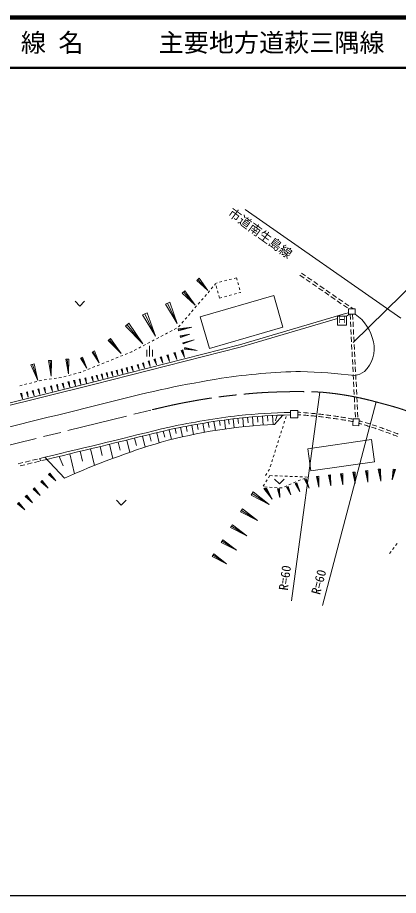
# Model space of a CAD drawing. Units: millimetres, scale not verified. Extents: x 40000 to 680000, y 20000 to 380000.
# Drawn here: x 187226 to 263100, y 205000 to 380000 of the extents above; entities that cross this region are included whole.
import ezdxf
from ezdxf.enums import TextEntityAlignment as Align

# ---------------------------------------------------------------- set-up
doc = ezdxf.new("R2010")
doc.units = ezdxf.units.MM
doc.header["$LTSCALE"] = 1000
doc.linetypes.add('CHAIN', pattern=[18.5, 12, -1.5, 3.5, -1.5])
for name, color, linetype, lineweight in [('M-BMK', 2, 'CHAIN', 13), ('M-TTL', 2, 'Continuous', 140), ('M-TTL-BAND', 7, 'Continuous', 25), ('M-TTL-LINE', 7, 'Continuous', 50), ('M-TTL-TXT', 7, 'Continuous', 13), ('M-WORK', 1, 'Continuous', 13)]:
    doc.layers.add(name, color=color, linetype=linetype, lineweight=lineweight)
doc.styles.add('ＭＳ ゴシック', font='')
doc.styles.get('ＭＳ ゴシック').set_extended_font_data('MS Gothic')

msp = doc.modelspace()

# ---------------------------------------------------------------- linework, layer by layer
at = {"layer": 'M-BMK'}
msp.add_line((179316, 293215), (214095, 301833), dxfattribs=at)
msp.add_arc((242742, 245529), 60000, 74.66173, 85.49116, dxfattribs=at)
for points, knots in [([(214095, 301833), (217882, 302730), (218940, 302968), (222077, 303535), (225653, 304180), (227676, 304452), (231291, 304826), (234570, 305165), (236417, 305291), (239713, 305383), (242713, 305467), (243734, 305448), (247397, 305348)], [0, 0, 0, 0, 1, 1, 1, 2, 2, 2, 3, 3, 3, 4, 4, 4, 4]), ([(258614, 303392), (262294, 302398), (263434, 302154), (266375, 300947), (268323, 300148), (269398, 299652), (271266, 298678), (273448, 297540), (274363, 296931), (276409, 295546)], [0, 0, 0, 0, 1, 1, 1, 2, 2, 2, 3, 3, 3, 3])]:
    msp.add_open_spline(points, degree=3, knots=knots, dxfattribs=at)
at = {"layer": 'M-TTL'}
msp.add_line((680000, 380000), (40000, 380000), dxfattribs=at)
at = {"layer": 'M-TTL-BAND'}
msp.add_line((40000, 205000), (579000, 205000), dxfattribs=at)
at = {"layer": 'M-TTL-LINE'}
msp.add_line((40000, 370000), (680000, 370000), dxfattribs=at)
at = {"layer": 'M-WORK'}
for p, q in [((254105, 315210), (283518, 344161)), ((232595, 341759), (263579, 320104)), ((243769, 329057), (244592, 328489)), ((222925, 327603), (223404, 328022)), ((222925, 327603), (225114, 325588)), ((223165, 327813), (225114, 325588)), ((223404, 328022), (225114, 325588)), ((227944, 327360), (227461, 327230)), ((228910, 327621), (228427, 327491)), ((229875, 327882), (229392, 327752)), ((230840, 328143), (230358, 328012)), ((230840, 328143), (230971, 327660)), ((243485, 328646), (244307, 328077)), ((244719, 327793), (245542, 327225)), ((245003, 328204), (245826, 327636)), ((246237, 327352), (247060, 326783)), ((220006, 325045), (220571, 325539)), ((220571, 325539), (222590, 322666)), ((225167, 325158), (225493, 325537)), ((225819, 325916), (226145, 326295)), ((226471, 326674), (226689, 326929)), ((226979, 327100), (226666, 327015)), ((226674, 326987), (226666, 327015)), ((226935, 326021), (226804, 326504)), ((227195, 325056), (227065, 325539)), ((231101, 327177), (231232, 326695)), ((231362, 326212), (231492, 325729)), ((245953, 326940), (246776, 326372)), ((247187, 326088), (248010, 325519)), ((247471, 326499), (248294, 325931)), ((248705, 325647), (249528, 325078)), ((220006, 325045), (222590, 322666)), ((220289, 325292), (222590, 322666)), ((223617, 320342), (238266, 324577)), ((223864, 323641), (224190, 324020)), ((224516, 324399), (224842, 324778)), ((227456, 324090), (227326, 324573)), ((227456, 324090), (227939, 324221)), ((228421, 324351), (228904, 324482)), ((229387, 324612), (229870, 324742)), ((230352, 324873), (230835, 325003)), ((231318, 325133), (231630, 325218)), ((231623, 325247), (231630, 325218)), ((238266, 324577), (240092, 318261)), ((248421, 325235), (249244, 324667)), ((249655, 324383), (250478, 323814)), ((249939, 324794), (250762, 324226)), ((251174, 323941), (251996, 323373)), ((198669, 323443), (199629, 322483)), ((199629, 322483), (200589, 323443)), ((216685, 322881), (217536, 323282)), ((216685, 322881), (219039, 318995)), ((217111, 323082), (219039, 318995)), ((217536, 323282), (219039, 318995)), ((222560, 322124), (222886, 322503)), ((223212, 322882), (223538, 323262)), ((250889, 323530), (251712, 322962)), ((252124, 322677), (252946, 322109)), ((252408, 323089), (253230, 322520)), ((253642, 322236), (254060, 321947)), ((212133, 320734), (213058, 321170)), ((212133, 320734), (214691, 316510)), ((212596, 320952), (214691, 316510)), ((213058, 321170), (214691, 316510)), ((221257, 320607), (221583, 320986)), ((221909, 321366), (222234, 321745)), ((225443, 314027), (223617, 320342)), ((231417, 314757), (252558, 320983)), ((252558, 320983), (253180, 321166)), ((252740, 320503), (253338, 320841)), ((254503, 321947), (253180, 321947)), ((253180, 321947), (253180, 320841)), ((254503, 320841), (253180, 320841)), ((253473, 320841), (253524, 319843)), ((253974, 320841), (254025, 319843)), ((254503, 321947), (254503, 320841)), ((208697, 318492), (209367, 319048)), ((209032, 318770), (212204, 314953)), ((209367, 319048), (212204, 314953)), ((219301, 318332), (219627, 318711)), ((219953, 319090), (220279, 319470)), ((220605, 319849), (220931, 320228)), ((231550, 314275), (250940, 319985)), ((253550, 319343), (253601, 318345)), ((254051, 319343), (254102, 318345)), ((208697, 318492), (212204, 314953)), ((216674, 316900), (217116, 317133)), ((217558, 317366), (218001, 317600)), ((218443, 317833), (218885, 318066)), ((219242, 317967), (221965, 318294)), ((219317, 317536), (219242, 317967)), ((219280, 317752), (221965, 318294)), ((219317, 317536), (221965, 318294)), ((219631, 316521), (221569, 316917)), ((219667, 316383), (221569, 316917)), ((219703, 316245), (221569, 316917)), ((240092, 318261), (225443, 314027)), ((253627, 317845), (253678, 316847)), ((254127, 317845), (254179, 316847)), ((205247, 315624), (205743, 316037)), ((205247, 315624), (207845, 313002)), ((205495, 315831), (207845, 313002)), ((205743, 316037), (207845, 313002)), ((213135, 315035), (213578, 315268)), ((214020, 315501), (214462, 315734)), ((214905, 315968), (215347, 316201)), ((215789, 316434), (216232, 316667)), ((219703, 316245), (219631, 316521)), ((220164, 315164), (222412, 315763)), ((220237, 314951), (220164, 315164)), ((220201, 315058), (222412, 315763)), ((220237, 314951), (222412, 315763)), ((253704, 316347), (253755, 315349)), ((254204, 316347), (254255, 315349)), ((202101, 313319), (202536, 313544)), ((202101, 313319), (203473, 311200)), ((202233, 307324), (231417, 314757)), ((202319, 313431), (203473, 311200)), ((202355, 306839), (231550, 314275)), ((202536, 313544), (203473, 311200)), ((209576, 313214), (210019, 313392)), ((210019, 313392), (210039, 313403)), ((210481, 313636), (210924, 313869)), ((211366, 314102), (211808, 314336)), ((212251, 314569), (212693, 314802)), ((212978, 313780), (212978, 312450)), ((213538, 314550), (213538, 312450)), ((214098, 313780), (214098, 312450)), ((218362, 313168), (218631, 313256)), ((218631, 313256), (218952, 311825)), ((219847, 313655), (220134, 313749)), ((219847, 313655), (220475, 312226)), ((219990, 313702), (220475, 312226)), ((220134, 313749), (220475, 312226)), ((220502, 313915), (220553, 314204)), ((220502, 313915), (223032, 313629)), ((220528, 314059), (223032, 313629)), ((220553, 314204), (223032, 313629)), ((253780, 314849), (253831, 313851)), ((253857, 313351), (253908, 312353)), ((254281, 314849), (254332, 313851)), ((254358, 313351), (254409, 312353)), ((193372, 311617), (194019, 311666)), ((193372, 311617), (193933, 308516)), ((193696, 311642), (193933, 308516)), ((194019, 311666), (193933, 308516)), ((196834, 311880), (197434, 311925)), ((196834, 311880), (197354, 309007)), ((197134, 311902), (197354, 309007)), ((197434, 311925), (197354, 309007)), ((199732, 312093), (200141, 312305)), ((199732, 312093), (201023, 310098)), ((199937, 312199), (201023, 310098)), ((200141, 312305), (201023, 310098)), ((204936, 311351), (205400, 311537)), ((205864, 311723), (206328, 311910)), ((206792, 312096), (207256, 312283)), ((207720, 312469), (208184, 312655)), ((208648, 312842), (209112, 313028)), ((213215, 311479), (213425, 311548)), ((213320, 311513), (213673, 310436)), ((213425, 311548), (213673, 310436)), ((214392, 311865), (214615, 311938)), ((214392, 311865), (214880, 310754)), ((214504, 311902), (214880, 310754)), ((214615, 311938), (214880, 310754)), ((215639, 312274), (215877, 312352)), ((215639, 312274), (216159, 311090)), ((215758, 312313), (216159, 311090)), ((215877, 312352), (216159, 311090)), ((216961, 312708), (217214, 312791)), ((216961, 312708), (217515, 311447)), ((217088, 312750), (217515, 311447)), ((217214, 312791), (217515, 311447)), ((218362, 313168), (218952, 311825)), ((218497, 313212), (218952, 311825)), ((253934, 311853), (253985, 310854)), ((254434, 311853), (254486, 310854)), ((189888, 310761), (190506, 310966)), ((189888, 310761), (191266, 307643)), ((190197, 310863), (191266, 307643)), ((190506, 310966), (191266, 307643)), ((201225, 309860), (201689, 310046)), ((202153, 310233), (202617, 310419)), ((203081, 310605), (203545, 310792)), ((204009, 310978), (204472, 311164)), ((207867, 309938), (208057, 309988)), ((207867, 309938), (208214, 309011)), ((207962, 309963), (208214, 309011)), ((208057, 309988), (208214, 309011)), ((208873, 310203), (209064, 310254)), ((208873, 310203), (209221, 309272)), ((208968, 310229), (209221, 309272)), ((209064, 310254), (209221, 309272)), ((209883, 310470), (210075, 310521)), ((209883, 310470), (210233, 309534)), ((209979, 310496), (210233, 309534)), ((210075, 310521), (210233, 309534)), ((211058, 310771), (211242, 310831)), ((211058, 310771), (211461, 309854)), ((211150, 310801), (211461, 309854)), ((211242, 310831), (211461, 309854)), ((212105, 311115), (212301, 311179)), ((212105, 311115), (212535, 310137)), ((212203, 311147), (212535, 310137)), ((212301, 311179), (212535, 310137)), ((213215, 311479), (213673, 310436)), ((254010, 310355), (254062, 309356)), ((254511, 310355), (254562, 309356)), ((194485, 308054), (194979, 308128)), ((195474, 308203), (195968, 308277)), ((196456, 308380), (196939, 308511)), ((197422, 308641), (197904, 308772)), ((198387, 308902), (198870, 309033)), ((199352, 309163), (199777, 309278)), ((199777, 309278), (199833, 309301)), ((200297, 309487), (200761, 309673)), ((200607, 308144), (200812, 308193)), ((200607, 308144), (200951, 307145)), ((200710, 308168), (200951, 307145)), ((200812, 308193), (200951, 307145)), ((201937, 308370), (202121, 308418)), ((201937, 308370), (202273, 307472)), ((202029, 308394), (202273, 307472)), ((202121, 308418), (202273, 307472)), ((202914, 308628), (203099, 308677)), ((202914, 308628), (203251, 307725)), ((203006, 308652), (203251, 307725)), ((203099, 308677), (203251, 307725)), ((203895, 308887), (204081, 308936)), ((203895, 308887), (204234, 307980)), ((203988, 308912), (204234, 307980)), ((204081, 308936), (204234, 307980)), ((204881, 309148), (205067, 309197)), ((204881, 309148), (205222, 308236)), ((204974, 309173), (205222, 308236)), ((205067, 309197), (205222, 308236)), ((205871, 309410), (206059, 309460)), ((205871, 309410), (206214, 308493)), ((205965, 309435), (206214, 308493)), ((206059, 309460), (206214, 308493)), ((206867, 309673), (207056, 309723)), ((206867, 309673), (207212, 308751)), ((206961, 309698), (207212, 308751)), ((207056, 309723), (207212, 308751)), ((254087, 308857), (254138, 307858)), ((254588, 308857), (254639, 307858)), ((170781, 299512), (202233, 307324)), ((170889, 299024), (202355, 306839)), ((187648, 306590), (188132, 306712)), ((188617, 306835), (189102, 306958)), ((189587, 307080), (190071, 307203)), ((190556, 307326), (191041, 307449)), ((191525, 307571), (191875, 307660)), ((191875, 307660), (192013, 307681)), ((192429, 306199), (192641, 306253)), ((192507, 307755), (193002, 307830)), ((192641, 306253), (192805, 305164)), ((193496, 307904), (193990, 307979)), ((193795, 306536), (194018, 306589)), ((193795, 306536), (194168, 305457)), ((193907, 306563), (194168, 305457)), ((194018, 306589), (194168, 305457)), ((194966, 306813), (195185, 306864)), ((194966, 306813), (195333, 305747)), ((195075, 306838), (195333, 305747)), ((195185, 306864), (195333, 305747)), ((196121, 307085), (196338, 307137)), ((196121, 307085), (196484, 306033)), ((196230, 307111), (196484, 306033)), ((196338, 307137), (196484, 306033)), ((197263, 307355), (197477, 307406)), ((197263, 307355), (197622, 306316)), ((197370, 307380), (197622, 306316)), ((197477, 307406), (197622, 306316)), ((198391, 307621), (198603, 307671)), ((198391, 307621), (198745, 306596)), ((198497, 307646), (198745, 306596)), ((198603, 307671), (198745, 306596)), ((199506, 307884), (199714, 307934)), ((199506, 307884), (199855, 306872)), ((199610, 307909), (199855, 306872)), ((199714, 307934), (199855, 306872)), ((254164, 307359), (254215, 306360)), ((254665, 307359), (254716, 306360)), ((187838, 305034), (188047, 305087)), ((187838, 305034), (188209, 304013)), ((187943, 305061), (188209, 304013)), ((188047, 305087), (188209, 304013)), ((188981, 305324), (189191, 305377)), ((188981, 305324), (189352, 304299)), ((189086, 305351), (189352, 304299)), ((189191, 305377), (189352, 304299)), ((190127, 305615), (190337, 305668)), ((190127, 305615), (190500, 304586)), ((190232, 305642), (190500, 304586)), ((190337, 305668), (190500, 304586)), ((191276, 305907), (191487, 305960)), ((191276, 305907), (191650, 304875)), ((191382, 305933), (191650, 304875)), ((191487, 305960), (191650, 304875)), ((192429, 306199), (192805, 305164)), ((192535, 306226), (192805, 305164)), ((241789, 263752), (247459, 305344)), ((254241, 305861), (254292, 304862)), ((254741, 305861), (254792, 304862)), ((247964, 262804), (258694, 303370)), ((254317, 304363), (254368, 303364)), ((254394, 302865), (254445, 301866)), ((254818, 304363), (254869, 303364)), ((254895, 302865), (254946, 301866)), ((254471, 301367), (254522, 300368)), ((254971, 301367), (255023, 300368)), ((225217, 299300), (225401, 298290)), ((226320, 299472), (226644, 297694)), ((227423, 299638), (227595, 298692)), ((228472, 299788), (228622, 297992)), ((229271, 299897), (229351, 298945)), ((230195, 300019), (230346, 298220)), ((231137, 300138), (231226, 299082)), ((232083, 300238), (232235, 298436)), ((233049, 300329), (233142, 299222)), ((234017, 300411), (234167, 298621)), ((235004, 300488), (235099, 299365)), ((235995, 300556), (236145, 298771)), ((237005, 300618), (237098, 299511)), ((238018, 300671), (238168, 298885)), ((238418, 298897), (240089, 300754)), ((238913, 300711), (238636, 299643)), ((240274, 299052), (240425, 299529)), ((240575, 300006), (240726, 300483)), ((216245, 297563), (216542, 296341)), ((217400, 297847), (217876, 295888)), ((218611, 298104), (218797, 297080)), ((219711, 298322), (220059, 296412)), ((220811, 298533), (221002, 297484)), ((221912, 298736), (222249, 296888)), ((223013, 298931), (223204, 297887)), ((224115, 299119), (224444, 297315)), ((239673, 297145), (239823, 297622)), ((239974, 298099), (240124, 298575)), ((208983, 295785), (209580, 293330)), ((210552, 296168), (210910, 294699)), ((212107, 296548), (212640, 294354)), ((213534, 296898), (213859, 295559)), ((214947, 297245), (215437, 295231)), ((239372, 296191), (239522, 296668)), ((257721, 295871), (245028, 294052)), ((257721, 295871), (258356, 291442)), ((201771, 294031), (202575, 290728)), ((203669, 294491), (204101, 292713)), ((205548, 294948), (206233, 292133)), ((207274, 295368), (207667, 293753)), ((238770, 294284), (238921, 294761)), ((239071, 295238), (239222, 295714)), ((245663, 289623), (245028, 294052)), ((192656, 292346), (191684, 292108)), ((192656, 292346), (196589, 288207)), ((195483, 292512), (196340, 290619)), ((197618, 293026), (198579, 289076)), ((199705, 293530), (200181, 291570)), ((238169, 292376), (238319, 292853)), ((238469, 293330), (238620, 293807)), ((188285, 291274), (187314, 291036)), ((188683, 290855), (187712, 290617)), ((189742, 291631), (188771, 291393)), ((190140, 291213), (189169, 290975)), ((191199, 291989), (190228, 291750)), ((191597, 291570), (190625, 291332)), ((191566, 292079), (191889, 291642)), ((193053, 291927), (192082, 291689)), ((237567, 290469), (237717, 290946)), ((237868, 291423), (238018, 291900)), ((245663, 289623), (258356, 291442)), ((193387, 288908), (193666, 289171)), ((193387, 288908), (194843, 287644)), ((193527, 289040), (194843, 287644)), ((193666, 289171), (194843, 287644)), ((236626, 288724), (236903, 289140)), ((237181, 289556), (237367, 289836)), ((237367, 289836), (237417, 289992)), ((249148, 288786), (249578, 288836)), ((249148, 288786), (249616, 286641)), ((249363, 288811), (249616, 286641)), ((249578, 288836), (249616, 286641)), ((251554, 289067), (251993, 289118)), ((251554, 289067), (252033, 286873)), ((251773, 289092), (252033, 286873)), ((251993, 289118), (252033, 286873)), ((254008, 289353), (254458, 289406)), ((254008, 289353), (254498, 287110)), ((254233, 289380), (254498, 287110)), ((254458, 289406), (254498, 287110)), ((256513, 289646), (256973, 289700)), ((256513, 289646), (257014, 287352)), ((256743, 289673), (257014, 287352)), ((256973, 289700), (257014, 287352)), ((259069, 289945), (259538, 289999)), ((259069, 289945), (259581, 287599)), ((259304, 289972), (259581, 287599)), ((259538, 289999), (259581, 287599)), ((262077, 290006), (261870, 287832)), ((262286, 289965), (261870, 287832)), ((262496, 289925), (261870, 287832)), ((262077, 290006), (262496, 289925)), ((191845, 287453), (192123, 287715)), ((191845, 287453), (193298, 286191)), ((191984, 287584), (193298, 286191)), ((192123, 287715), (193298, 286191)), ((236953, 287840), (236683, 287419)), ((237491, 288683), (237222, 288262)), ((237986, 288666), (237487, 288682)), ((238436, 287999), (239396, 287039)), ((238986, 288634), (238486, 288650)), ((239396, 287039), (240356, 287999)), ((239985, 288601), (239486, 288617)), ((240641, 288580), (240485, 288585)), ((240985, 288566), (240641, 288580)), ((241299, 286858), (241760, 287051)), ((241984, 288523), (241484, 288544)), ((242222, 287243), (242684, 287435)), ((242983, 288480), (242483, 288502)), ((242547, 287126), (242874, 287268)), ((242547, 287126), (243438, 285521)), ((242711, 287197), (243438, 285521)), ((242874, 287268), (243438, 285521)), ((243145, 287628), (243607, 287820)), ((243982, 288438), (243482, 288459)), ((244068, 288012), (244530, 288205)), ((244363, 287914), (244708, 288063)), ((244363, 287914), (245304, 286217)), ((244981, 288395), (244482, 288416)), ((244535, 287988), (245304, 286217)), ((244708, 288063), (245304, 286217)), ((246790, 288510), (247211, 288560)), ((246790, 288510), (247248, 286413)), ((247000, 288535), (247248, 286413)), ((247211, 288560), (247248, 286413)), ((190304, 285999), (190582, 286261)), ((190304, 285999), (191755, 284739)), ((190443, 286130), (191755, 284739)), ((190582, 286261), (191755, 284739)), ((233743, 284775), (234163, 285438)), ((234163, 285438), (237366, 282947)), ((236414, 286998), (236145, 286576)), ((236281, 286144), (236796, 286177)), ((236281, 286144), (237970, 283978)), ((236430, 286437), (236929, 286407)), ((236539, 286161), (237970, 283978)), ((236796, 286177), (237970, 283978)), ((237428, 286377), (237928, 286346)), ((238427, 286316), (238926, 286286)), ((238991, 286082), (239378, 286074)), ((238991, 286082), (239473, 284349)), ((239185, 286078), (239473, 284349)), ((239378, 286074), (239473, 284349)), ((239425, 286255), (239797, 286233)), ((239797, 286233), (239914, 286281)), ((240376, 286474), (240837, 286666)), ((240822, 286378), (241131, 286512)), ((240822, 286378), (241665, 284859)), ((240977, 286445), (241665, 284859)), ((241131, 286512), (241665, 284859)), ((188764, 284547), (189042, 284809)), ((188764, 284547), (190214, 283288)), ((188903, 284678), (190214, 283288)), ((189042, 284809), (190214, 283288)), ((206932, 283783), (207892, 282823)), ((207892, 282823), (208852, 283783)), ((233743, 284775), (237366, 282947)), ((233953, 285106), (237366, 282947)), ((187227, 283096), (187505, 283358)), ((187227, 283096), (188675, 281839)), ((187366, 283227), (188675, 281839)), ((187505, 283358), (188675, 281839)), ((231643, 281455), (232038, 282080)), ((231841, 281768), (235056, 279733)), ((232038, 282080), (235056, 279733)), ((231643, 281455), (235056, 279733)), ((229660, 278322), (230032, 278910)), ((229660, 278322), (232875, 276699)), ((229846, 278616), (232875, 276699)), ((230032, 278910), (232875, 276699)), ((227788, 275363), (228139, 275917)), ((227788, 275363), (230816, 273835)), ((227964, 275640), (230816, 273835)), ((228139, 275917), (230816, 273835)), ((262848, 275170), (262545, 274772)), ((226021, 272570), (226351, 273091)), ((226351, 273091), (228872, 271131)), ((261638, 273578), (261342, 273188)), ((262243, 274374), (261940, 273976)), ((226021, 272570), (228872, 271131)), ((226186, 272831), (228872, 271131))]:
    msp.add_line(p, q, dxfattribs=at)
for points in [[(250940, 320503), (252740, 320503), (252740, 318703), (250940, 318703)], [(241593, 301672), (243029, 301672), (243029, 300184), (241593, 300184)], [(254102, 300040), (255285, 299979), (255216, 298642), (254034, 298703)]]:
    msp.add_lwpolyline(points, close=True, dxfattribs=at)
for centre, radius, start, end in [((249239, 313514), 9066, 11.79775, 54.50479), ((251813, 314015), 6444, 314.63567, 12.11826), ((261143, 97972), 212735, 99.00326, 104.94901), ((246542, 185046), 124451, 91.34543, 98.63724), ((239346, 182733), 126802, 83.17597, 88.06855), ((253385, 313881), 5344, 281.08424, 303.57307), ((1430728, -4686182), 5137733, 103.78783, 104.12766), ((243930, 178587), 122727, 91.0913, 95.89395), ((236654, 205401), 96146, 85.80391, 86.198), ((236654, 205401), 96146, 84.91003, 85.50595), ((236654, 205401), 96146, 84.01614, 84.61207), ((251334, 136210), 165668, 96.9361, 101.79521), ((251334, 136210), 165168, 96.93768, 101.79213), ((243930, 178587), 122227, 91.09577, 95.89182), ((236621, 204902), 96146, 85.79987, 86.17876), ((236621, 204902), 96146, 84.90599, 85.50191), ((236621, 204902), 96146, 84.01211, 84.60803), ((236621, 204902), 96146, 83.11822, 83.71415), ((236654, 205401), 96146, 83.12226, 83.71818), ((236621, 204902), 96146, 82.22434, 82.82026), ((236654, 205401), 96146, 82.22838, 82.8243), ((236621, 204902), 96146, 81.33046, 81.92638), ((236654, 205401), 96146, 81.33449, 81.93042), ((236621, 204902), 96146, 80.43657, 81.0325), ((236654, 205401), 96146, 80.44061, 81.03653), ((236621, 204902), 96146, 79.54269, 80.13861), ((236654, 205401), 96146, 79.54673, 80.14265), ((232101, 218691), 84181, 73.53398, 74.02669), ((232101, 218691), 84181, 72.51304, 73.19367), ((-863013, 4687961), 4520605, 283.50462, 283.82828), ((-863013, 4687961), 4521105, 283.50829, 283.82817), ((242943, 196381), 102616, 92.52787, 105.30999), ((231964, 218210), 84181, 73.53398, 73.9482), ((231964, 218210), 84181, 72.51304, 73.19367), ((231964, 218210), 84181, 71.4921, 72.17273), ((232101, 218691), 84181, 71.4921, 72.17273), ((231964, 218210), 84181, 70.47116, 71.15179), ((232101, 218691), 84181, 70.47116, 71.15179), ((232101, 218691), 84181, 69.45022, 70.13085), ((231964, 218210), 84181, 69.45022, 70.13085), ((231964, 218210), 84181, 68.42928, 69.10991), ((232101, 218691), 84181, 68.42928, 69.10991), ((262629, 139786), 162451, 106.73628, 113.98679)]:
    msp.add_arc(centre, radius, start, end, dxfattribs=at)

# ---------------------------------------------------------------- texts
at = {"layer": 'M-TTL-TXT', "style": 'ＭＳ ゴシック'}
msp.add_text('路 線 名      主要地方道萩三隅線', height=3666, dxfattribs=at).set_placement((180380, 375000), align=Align.MIDDLE_LEFT)
at = {"layer": 'M-WORK', "style": 'ＭＳ ゴシック'}
msp.add_text('市道南生島線', height=1833, rotation=323.865, dxfattribs=at).set_placement((234712, 335848), align=Align.BOTTOM_CENTER)
msp.add_text('Ｈ', height=1320, dxfattribs=at).set_placement((250940, 318703), align=Align.BOTTOM_LEFT)
for rotation, p in [(82.237, (241599, 265643)), (75.184, (248007, 264704))]:
    msp.add_text('R=60', height=1833, rotation=rotation, dxfattribs=at).set_placement(p, align=Align.BOTTOM_LEFT)

doc.saveas('drawing.dxf')
